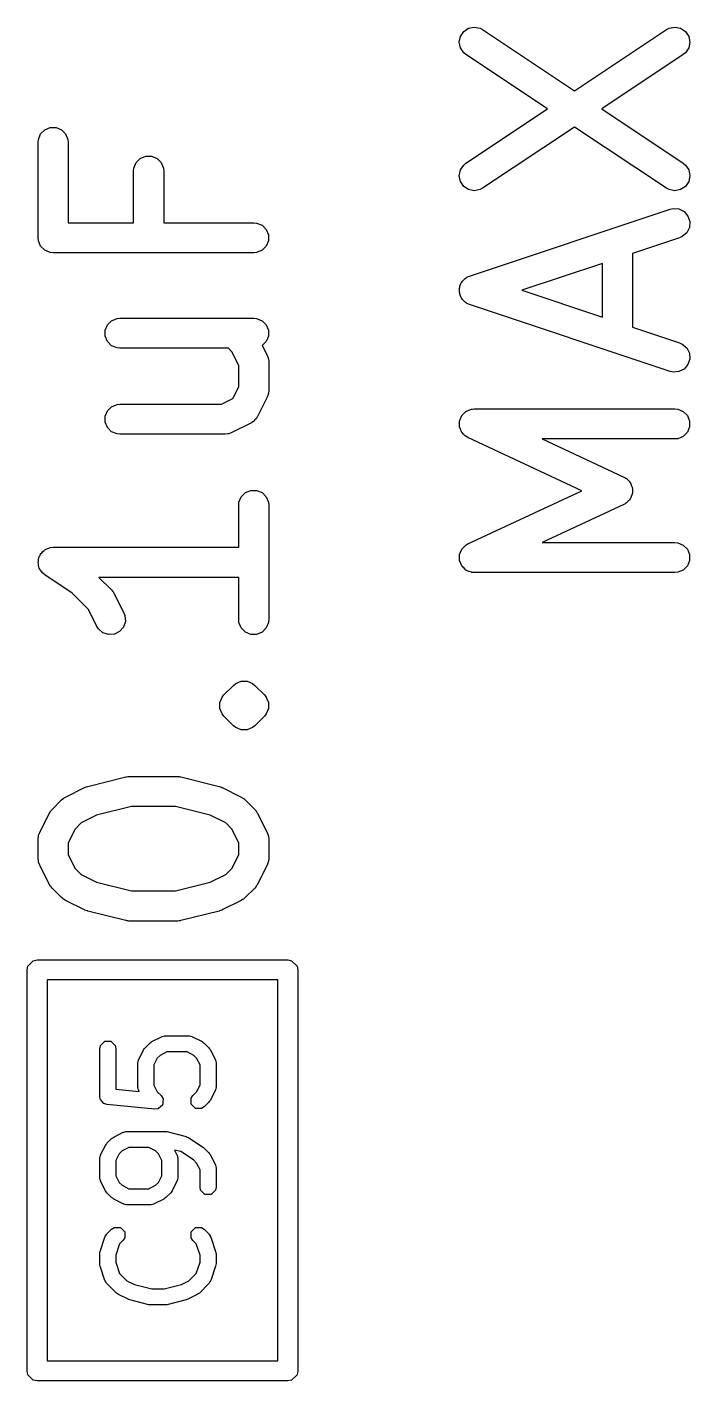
# Model space of a CAD drawing. Extents: x 1.56 to 6.49, y -4.6 to -1.37.
# Drawn here: x 5.0758 to 5.2059, y -3.2972 to -3.0314 of the extents above; entities that cross this region are included whole.
import ezdxf

# ---------------------------------------------------------------- set-up
doc = ezdxf.new("R2010")
doc.units = 0
doc.header["$MEASUREMENT"] = 0
doc.layers.add('BLACK', color=7, linetype='CONTINUOUS')

msp = doc.modelspace()

# ---------------------------------------------------------------- linework, layer by layer
at = {"layer": 'BLACK', "linetype": 'CONTINUOUS'}
for p, q in [((5.16062, -3.03431), (5.16085, -3.03318)), ((5.16085, -3.03318), (5.16149, -3.03222)), ((5.16149, -3.03222), (5.16244, -3.03158)), ((5.16244, -3.03158), (5.16357, -3.03136)), ((5.16357, -3.03136), (5.1647, -3.03158)), ((5.1647, -3.03158), (5.16521, -3.03185)), ((5.16521, -3.03185), (5.18326, -3.04388)), ((5.18326, -3.04388), (5.20131, -3.03185)), ((5.20131, -3.03185), (5.20182, -3.03158)), ((5.20182, -3.03158), (5.20295, -3.03136)), ((5.20295, -3.03136), (5.20408, -3.03158)), ((5.20408, -3.03158), (5.20504, -3.03222)), ((5.20504, -3.03222), (5.20567, -3.03318)), ((5.20567, -3.03318), (5.2059, -3.03431)), ((5.16085, -3.03544), (5.16062, -3.03431)), ((5.16149, -3.0364), (5.16085, -3.03544)), ((5.16194, -3.03677), (5.16149, -3.0364)), ((5.20503, -3.0364), (5.20458, -3.03677)), ((5.20567, -3.03544), (5.20503, -3.0364)), ((5.2059, -3.03431), (5.20567, -3.03544)), ((5.17794, -3.04743), (5.16194, -3.03677)), ((5.20458, -3.03677), (5.18858, -3.04743)), ((5.16194, -3.0581), (5.17794, -3.04743)), ((5.18858, -3.04743), (5.20458, -3.0581)), ((5.078, -3.05342), (5.07844, -3.05235)), ((5.07844, -3.05235), (5.07926, -3.05154)), ((5.07926, -3.05154), (5.08032, -3.0511)), ((5.08032, -3.0511), (5.08147, -3.0511)), ((5.08147, -3.0511), (5.08254, -3.05154)), ((5.08254, -3.05154), (5.08335, -3.05235)), ((5.08335, -3.05235), (5.08379, -3.05342)), ((5.18326, -3.05098), (5.16521, -3.06301)), ((5.20131, -3.06301), (5.18326, -3.05098)), ((5.07795, -3.05399), (5.078, -3.05342)), ((5.07795, -3.07274), (5.07795, -3.05399)), ((5.08379, -3.05342), (5.08385, -3.05399)), ((5.08385, -3.05399), (5.08385, -3.06979)), ((5.09719, -3.05798), (5.09801, -3.05716)), ((5.09801, -3.05716), (5.09907, -3.05672)), ((5.09907, -3.05672), (5.10022, -3.05672)), ((5.10022, -3.05672), (5.10129, -3.05716)), ((5.10129, -3.05716), (5.1021, -3.05798)), ((5.09669, -3.05962), (5.09675, -3.05904)), ((5.09669, -3.06979), (5.09669, -3.05962)), ((5.09675, -3.05904), (5.09719, -3.05798)), ((5.1021, -3.05798), (5.10254, -3.05904)), ((5.10254, -3.05904), (5.1026, -3.05962)), ((5.1026, -3.05962), (5.1026, -3.06979)), ((5.16062, -3.06055), (5.16085, -3.05942)), ((5.16085, -3.05942), (5.16149, -3.05846)), ((5.16149, -3.05846), (5.16194, -3.0581)), ((5.20458, -3.0581), (5.20503, -3.05846)), ((5.20503, -3.05846), (5.20567, -3.05942)), ((5.20567, -3.05942), (5.2059, -3.06055)), ((5.16085, -3.06168), (5.16062, -3.06055)), ((5.16149, -3.06264), (5.16085, -3.06168)), ((5.16244, -3.06328), (5.16149, -3.06264)), ((5.16521, -3.06301), (5.1647, -3.06328)), ((5.20182, -3.06328), (5.20131, -3.06301)), ((5.20504, -3.06264), (5.20408, -3.06328)), ((5.20567, -3.06168), (5.20504, -3.06264)), ((5.2059, -3.06055), (5.20567, -3.06168)), ((5.16357, -3.06351), (5.16244, -3.06328)), ((5.1647, -3.06328), (5.16357, -3.06351)), ((5.20295, -3.06351), (5.20182, -3.06328)), ((5.20408, -3.06328), (5.20295, -3.06351)), ((5.16264, -3.08025), (5.20201, -3.06713)), ((5.20201, -3.06713), (5.20258, -3.067)), ((5.20258, -3.067), (5.20373, -3.06708)), ((5.20373, -3.06708), (5.20476, -3.0676)), ((5.20476, -3.0676), (5.20551, -3.06847)), ((5.08385, -3.06979), (5.09669, -3.06979)), ((5.1026, -3.06979), (5.12027, -3.06979)), ((5.12027, -3.06979), (5.12084, -3.06984)), ((5.12084, -3.06984), (5.12191, -3.07029)), ((5.12191, -3.07029), (5.12272, -3.0711)), ((5.20579, -3.07071), (5.20528, -3.07174)), ((5.20551, -3.06847), (5.20588, -3.06956)), ((5.20588, -3.06956), (5.20579, -3.07071)), ((5.078, -3.07332), (5.07795, -3.07274)), ((5.07844, -3.07438), (5.078, -3.07332)), ((5.12272, -3.0711), (5.12316, -3.07216)), ((5.12316, -3.07332), (5.12272, -3.07438)), ((5.12316, -3.07216), (5.12316, -3.07332)), ((5.20388, -3.07273), (5.19465, -3.07581)), ((5.20441, -3.07249), (5.20388, -3.07273)), ((5.20528, -3.07174), (5.20441, -3.07249)), ((5.07926, -3.0752), (5.07844, -3.07438)), ((5.08032, -3.07564), (5.07926, -3.0752)), ((5.0809, -3.07569), (5.08032, -3.07564)), ((5.12027, -3.07569), (5.0809, -3.07569)), ((5.12084, -3.07564), (5.12027, -3.07569)), ((5.12191, -3.0752), (5.12084, -3.07564)), ((5.12272, -3.07438), (5.12191, -3.0752)), ((5.19465, -3.07581), (5.19465, -3.0903)), ((5.18874, -3.07777), (5.17291, -3.08305)), ((5.18874, -3.08833), (5.18874, -3.07777)), ((5.16089, -3.08194), (5.16101, -3.08159)), ((5.16101, -3.08159), (5.16115, -3.08143)), ((5.16115, -3.08143), (5.16124, -3.08124)), ((5.16124, -3.08124), (5.16152, -3.081)), ((5.16152, -3.081), (5.16177, -3.08072)), ((5.16177, -3.08072), (5.16195, -3.08063)), ((5.16195, -3.08063), (5.16211, -3.08049)), ((5.16211, -3.08049), (5.16264, -3.08025)), ((5.16065, -3.08268), (5.16071, -3.08248)), ((5.16067, -3.08305), (5.16065, -3.08268)), ((5.16065, -3.08342), (5.16067, -3.08305)), ((5.16071, -3.08362), (5.16065, -3.08342)), ((5.16071, -3.08248), (5.16073, -3.08227)), ((5.16073, -3.08383), (5.16071, -3.08362)), ((5.16073, -3.08227), (5.16089, -3.08194)), ((5.16089, -3.08416), (5.16073, -3.08383)), ((5.16101, -3.08451), (5.16089, -3.08416)), ((5.17291, -3.08305), (5.18874, -3.08833)), ((5.16115, -3.08467), (5.16101, -3.08451)), ((5.16124, -3.08486), (5.16115, -3.08467)), ((5.16152, -3.08511), (5.16124, -3.08486)), ((5.16177, -3.08538), (5.16152, -3.08511)), ((5.16195, -3.08548), (5.16177, -3.08538)), ((5.16211, -3.08562), (5.16195, -3.08548)), ((5.16264, -3.08585), (5.16211, -3.08562)), ((5.20201, -3.09898), (5.16264, -3.08585)), ((5.09157, -3.08985), (5.09238, -3.08903)), ((5.09238, -3.08903), (5.09345, -3.08859)), ((5.09345, -3.08859), (5.09402, -3.08854)), ((5.09402, -3.08854), (5.12027, -3.08854)), ((5.12027, -3.08854), (5.12084, -3.08859)), ((5.12084, -3.08859), (5.12191, -3.08903)), ((5.12191, -3.08903), (5.12272, -3.08985)), ((5.09113, -3.09091), (5.09157, -3.08985)), ((5.09113, -3.09206), (5.09113, -3.09091)), ((5.09157, -3.09313), (5.09113, -3.09206)), ((5.12272, -3.08985), (5.12316, -3.09091)), ((5.12316, -3.09206), (5.12272, -3.09313)), ((5.12316, -3.09091), (5.12316, -3.09206)), ((5.19465, -3.0903), (5.20388, -3.09337)), ((5.09238, -3.09394), (5.09157, -3.09313)), ((5.09345, -3.09438), (5.09238, -3.09394)), ((5.09402, -3.09444), (5.09345, -3.09438)), ((5.1153, -3.09444), (5.09402, -3.09444)), ((5.11597, -3.09511), (5.1153, -3.09444)), ((5.12272, -3.09313), (5.12196, -3.09389)), ((5.12196, -3.09389), (5.12291, -3.09579)), ((5.20388, -3.09337), (5.20441, -3.09361)), ((5.20441, -3.09361), (5.20528, -3.09437)), ((5.20528, -3.09437), (5.20579, -3.0954)), ((5.11732, -3.09781), (5.11597, -3.09511)), ((5.12291, -3.09579), (5.12312, -3.09633)), ((5.12312, -3.09633), (5.12312, -3.09644)), ((5.12312, -3.09644), (5.12316, -3.09654)), ((5.12316, -3.09654), (5.12322, -3.09711)), ((5.12322, -3.09711), (5.12322, -3.10274)), ((5.20588, -3.09654), (5.20551, -3.09764)), ((5.20579, -3.0954), (5.20588, -3.09654)), ((5.11732, -3.10204), (5.11732, -3.09781)), ((5.20258, -3.0991), (5.20201, -3.09898)), ((5.20373, -3.09902), (5.20258, -3.0991)), ((5.20476, -3.09851), (5.20373, -3.09902)), ((5.20551, -3.09764), (5.20476, -3.09851)), ((5.11619, -3.10429), (5.11732, -3.10204)), ((5.12322, -3.10274), (5.12316, -3.10331)), ((5.09238, -3.10591), (5.09345, -3.10547)), ((5.09345, -3.10547), (5.09402, -3.10541)), ((5.09402, -3.10541), (5.11395, -3.10541)), ((5.11395, -3.10541), (5.11619, -3.10429)), ((5.12291, -3.10406), (5.12103, -3.10781)), ((5.12312, -3.10352), (5.12291, -3.10406)), ((5.12316, -3.10331), (5.12312, -3.10341)), ((5.12312, -3.10341), (5.12312, -3.10352)), ((5.09113, -3.10779), (5.09157, -3.10672)), ((5.09113, -3.10894), (5.09113, -3.10779)), ((5.09157, -3.10672), (5.09238, -3.10591)), ((5.12091, -3.10801), (5.12073, -3.1083)), ((5.12096, -3.10795), (5.12091, -3.10801)), ((5.12097, -3.1079), (5.12096, -3.10795)), ((5.12103, -3.10781), (5.12097, -3.1079)), ((5.16071, -3.1086), (5.16092, -3.10813)), ((5.16092, -3.10813), (5.16112, -3.10766)), ((5.16112, -3.10766), (5.16117, -3.10761)), ((5.16117, -3.10761), (5.16119, -3.10755)), ((5.16119, -3.10755), (5.16157, -3.10721)), ((5.16157, -3.10721), (5.16194, -3.10684)), ((5.16194, -3.10684), (5.162, -3.10682)), ((5.162, -3.10682), (5.16204, -3.10677)), ((5.16204, -3.10677), (5.16253, -3.1066)), ((5.16253, -3.1066), (5.163, -3.1064)), ((5.163, -3.1064), (5.16309, -3.10639)), ((5.16309, -3.10639), (5.16313, -3.10638)), ((5.16313, -3.10638), (5.1632, -3.10638)), ((5.1632, -3.10638), (5.16358, -3.10635)), ((5.16358, -3.10635), (5.20295, -3.10635)), ((5.20295, -3.10635), (5.20352, -3.1064)), ((5.20352, -3.1064), (5.20459, -3.10684)), ((5.20459, -3.10684), (5.2054, -3.10766)), ((5.2054, -3.10766), (5.20584, -3.10872)), ((5.09157, -3.11), (5.09113, -3.10894)), ((5.09238, -3.11082), (5.09157, -3.11)), ((5.09345, -3.11126), (5.09238, -3.11082)), ((5.11971, -3.10913), (5.11596, -3.111)), ((5.11981, -3.10907), (5.11971, -3.10913)), ((5.11986, -3.10905), (5.11981, -3.10907)), ((5.11991, -3.109), (5.11986, -3.10905)), ((5.1202, -3.10882), (5.11991, -3.109)), ((5.12045, -3.10854), (5.1202, -3.10882)), ((5.12073, -3.1083), (5.12045, -3.10854)), ((5.16066, -3.10975), (5.16068, -3.10924)), ((5.16068, -3.10981), (5.16066, -3.10975)), ((5.16068, -3.10872), (5.1607, -3.10866)), ((5.16068, -3.10924), (5.16068, -3.10872)), ((5.16068, -3.10987), (5.16068, -3.10981)), ((5.16088, -3.11035), (5.16068, -3.10987)), ((5.1607, -3.10866), (5.16071, -3.1086)), ((5.16105, -3.11083), (5.16088, -3.11035)), ((5.1611, -3.11088), (5.16105, -3.11083)), ((5.16112, -3.11094), (5.1611, -3.11088)), ((5.20584, -3.10987), (5.2054, -3.11094)), ((5.20584, -3.10872), (5.20584, -3.10987)), ((5.09402, -3.11131), (5.09345, -3.11126)), ((5.11464, -3.11131), (5.09402, -3.11131)), ((5.11522, -3.11126), (5.11464, -3.11131)), ((5.11532, -3.11122), (5.11522, -3.11126)), ((5.11542, -3.11121), (5.11532, -3.11122)), ((5.11596, -3.111), (5.11542, -3.11121)), ((5.16148, -3.1113), (5.16112, -3.11094)), ((5.16183, -3.11168), (5.16148, -3.1113)), ((5.16191, -3.11173), (5.16183, -3.11168)), ((5.16194, -3.11175), (5.16191, -3.11173)), ((5.162, -3.11178), (5.16194, -3.11175)), ((5.16233, -3.11197), (5.162, -3.11178)), ((5.18471, -3.12242), (5.16233, -3.11197)), ((5.20295, -3.11225), (5.17689, -3.11225)), ((5.17689, -3.11225), (5.19295, -3.11975)), ((5.20352, -3.11219), (5.20295, -3.11225)), ((5.20459, -3.11175), (5.20352, -3.11219)), ((5.2054, -3.11094), (5.20459, -3.11175)), ((5.19295, -3.11975), (5.19316, -3.11987)), ((5.19316, -3.11987), (5.19323, -3.1199)), ((5.19323, -3.1199), (5.19328, -3.11994)), ((5.19328, -3.11994), (5.19344, -3.12004)), ((5.19344, -3.12004), (5.19375, -3.12037)), ((5.19375, -3.12037), (5.19408, -3.12068)), ((5.19408, -3.12068), (5.19413, -3.12079)), ((5.19413, -3.12079), (5.19422, -3.12089)), ((5.19422, -3.12089), (5.19438, -3.12131)), ((5.19438, -3.12131), (5.19456, -3.12172)), ((5.11737, -3.12466), (5.11781, -3.12359)), ((5.11781, -3.12359), (5.11863, -3.12278)), ((5.11863, -3.12278), (5.11969, -3.12234)), ((5.11969, -3.12234), (5.12084, -3.12234)), ((5.12084, -3.12234), (5.12191, -3.12278)), ((5.12191, -3.12278), (5.12272, -3.12359)), ((5.12272, -3.12359), (5.12316, -3.12466)), ((5.16233, -3.13287), (5.18471, -3.12242)), ((5.19408, -3.12417), (5.19375, -3.12447)), ((5.19413, -3.12405), (5.19408, -3.12417)), ((5.19422, -3.12395), (5.19413, -3.12405)), ((5.19438, -3.12353), (5.19422, -3.12395)), ((5.19456, -3.12312), (5.19438, -3.12353)), ((5.19456, -3.12172), (5.19457, -3.12185)), ((5.19457, -3.12299), (5.19456, -3.12312)), ((5.19457, -3.12185), (5.19462, -3.12197)), ((5.19462, -3.12287), (5.19457, -3.12299)), ((5.19462, -3.12197), (5.1946, -3.12242)), ((5.1946, -3.12242), (5.19462, -3.12287)), ((5.11732, -3.12523), (5.11737, -3.12466)), ((5.11732, -3.13353), (5.11732, -3.12523)), ((5.12316, -3.12466), (5.12322, -3.12523)), ((5.12322, -3.12523), (5.12322, -3.14773)), ((5.19295, -3.1251), (5.17689, -3.13259)), ((5.19316, -3.12497), (5.19295, -3.1251)), ((5.19323, -3.12495), (5.19316, -3.12497)), ((5.19328, -3.1249), (5.19323, -3.12495)), ((5.19344, -3.1248), (5.19328, -3.1249)), ((5.19375, -3.12447), (5.19344, -3.1248)), ((5.07844, -3.13484), (5.07865, -3.13464)), ((5.07865, -3.13464), (5.07881, -3.1344)), ((5.07881, -3.1344), (5.07905, -3.13423)), ((5.07905, -3.13423), (5.07926, -3.13403)), ((5.07926, -3.13403), (5.07953, -3.13392)), ((5.07953, -3.13392), (5.07977, -3.13376)), ((5.07977, -3.13376), (5.08005, -3.1337)), ((5.08005, -3.1337), (5.08032, -3.13359)), ((5.08032, -3.13359), (5.08089, -3.13353)), ((5.08089, -3.13353), (5.0809, -3.13353)), ((5.0809, -3.13353), (5.0809, -3.13353)), ((5.0809, -3.13353), (5.0809, -3.13353)), ((5.0809, -3.13353), (5.11732, -3.13353)), ((5.16068, -3.13497), (5.16088, -3.1345)), ((5.16088, -3.1345), (5.16105, -3.13401)), ((5.16105, -3.13401), (5.1611, -3.13397)), ((5.1611, -3.13397), (5.16112, -3.13391)), ((5.16112, -3.13391), (5.16148, -3.13354)), ((5.16148, -3.13354), (5.16183, -3.13316)), ((5.16183, -3.13316), (5.16191, -3.13312)), ((5.16191, -3.13312), (5.16194, -3.13309)), ((5.16194, -3.13309), (5.162, -3.13306)), ((5.162, -3.13306), (5.16233, -3.13287)), ((5.17689, -3.13259), (5.20295, -3.13259)), ((5.20295, -3.13259), (5.20352, -3.13265)), ((5.20352, -3.13265), (5.20459, -3.13309)), ((5.20459, -3.13309), (5.2054, -3.13391)), ((5.2054, -3.13391), (5.20584, -3.13497)), ((5.07795, -3.13649), (5.078, -3.1362)), ((5.078, -3.13677), (5.07795, -3.13649)), ((5.078, -3.13591), (5.07811, -3.13564)), ((5.078, -3.1362), (5.078, -3.13591)), ((5.078, -3.13706), (5.078, -3.13677)), ((5.07811, -3.13733), (5.078, -3.13706)), ((5.07811, -3.13564), (5.07817, -3.13536)), ((5.07817, -3.13762), (5.07811, -3.13733)), ((5.07817, -3.13536), (5.07833, -3.13511)), ((5.07833, -3.13511), (5.07844, -3.13484)), ((5.16066, -3.1351), (5.16068, -3.13504)), ((5.16068, -3.13561), (5.16066, -3.1351)), ((5.16068, -3.13504), (5.16068, -3.13497)), ((5.16068, -3.13612), (5.16068, -3.13561)), ((5.1607, -3.13618), (5.16068, -3.13612)), ((5.16071, -3.13625), (5.1607, -3.13618)), ((5.16092, -3.13671), (5.16071, -3.13625)), ((5.16112, -3.13719), (5.16092, -3.13671)), ((5.16117, -3.13723), (5.16112, -3.13719)), ((5.16119, -3.13729), (5.16117, -3.13723)), ((5.16157, -3.13764), (5.16119, -3.13729)), ((5.2054, -3.13719), (5.20459, -3.138)), ((5.20584, -3.13612), (5.2054, -3.13719)), ((5.20584, -3.13497), (5.20584, -3.13612)), ((5.07833, -3.13786), (5.07817, -3.13762)), ((5.07844, -3.13812), (5.07833, -3.13786)), ((5.07865, -3.13833), (5.07844, -3.13812)), ((5.07881, -3.13857), (5.07865, -3.13833)), ((5.07926, -3.13894), (5.07881, -3.13857)), ((5.08464, -3.14253), (5.07926, -3.13894)), ((5.07926, -3.13894), (5.07926, -3.13894)), ((5.07926, -3.13894), (5.07926, -3.13894)), ((5.07926, -3.13894), (5.07926, -3.13894)), ((5.11732, -3.13944), (5.0899, -3.13944)), ((5.0899, -3.13944), (5.09236, -3.14189)), ((5.11732, -3.14773), (5.11732, -3.13944)), ((5.16194, -3.138), (5.16157, -3.13764)), ((5.162, -3.13803), (5.16194, -3.138)), ((5.16204, -3.13807), (5.162, -3.13803)), ((5.16253, -3.13825), (5.16204, -3.13807)), ((5.163, -3.13844), (5.16253, -3.13825)), ((5.16309, -3.13845), (5.163, -3.13844)), ((5.16313, -3.13846), (5.16309, -3.13845)), ((5.1632, -3.13846), (5.16313, -3.13846)), ((5.16358, -3.1385), (5.1632, -3.13846)), ((5.20295, -3.1385), (5.16358, -3.1385)), ((5.20352, -3.13844), (5.20295, -3.1385)), ((5.20459, -3.138), (5.20352, -3.13844)), ((5.08785, -3.14573), (5.08464, -3.14253)), ((5.09236, -3.14189), (5.09255, -3.14212)), ((5.09255, -3.14212), (5.0926, -3.14217)), ((5.0926, -3.14217), (5.09266, -3.14226)), ((5.09266, -3.14226), (5.09273, -3.14234)), ((5.09273, -3.14234), (5.09276, -3.14241)), ((5.09276, -3.14241), (5.09291, -3.14266)), ((5.09291, -3.14266), (5.09479, -3.14641)), ((5.08951, -3.14905), (5.08785, -3.14573)), ((5.09508, -3.1481), (5.09471, -3.14919)), ((5.09479, -3.14641), (5.09499, -3.14695)), ((5.09499, -3.14695), (5.09508, -3.1481)), ((5.11737, -3.14831), (5.11732, -3.14773)), ((5.12322, -3.14773), (5.12316, -3.14831)), ((5.08981, -3.14954), (5.08951, -3.14905)), ((5.09068, -3.1503), (5.08981, -3.14954)), ((5.09178, -3.15066), (5.09068, -3.1503)), ((5.09293, -3.15058), (5.09178, -3.15066)), ((5.09396, -3.15006), (5.09293, -3.15058)), ((5.09471, -3.14919), (5.09396, -3.15006)), ((5.11781, -3.14937), (5.11737, -3.14831)), ((5.11863, -3.15019), (5.11781, -3.14937)), ((5.11969, -3.15063), (5.11863, -3.15019)), ((5.12084, -3.15063), (5.11969, -3.15063)), ((5.12191, -3.15019), (5.12084, -3.15063)), ((5.12272, -3.14937), (5.12191, -3.15019)), ((5.12316, -3.14831), (5.12272, -3.14937)), ((5.11443, -3.16252), (5.11631, -3.16064)), ((5.11631, -3.16064), (5.11675, -3.16027)), ((5.11675, -3.16027), (5.11782, -3.15983)), ((5.11782, -3.15983), (5.11897, -3.15983)), ((5.11897, -3.15983), (5.12003, -3.16027)), ((5.12003, -3.16027), (5.12003, -3.16027)), ((5.12003, -3.16027), (5.12048, -3.16064)), ((5.12048, -3.16064), (5.12236, -3.16252)), ((5.11362, -3.16403), (5.11392, -3.16331)), ((5.11362, -3.16518), (5.11362, -3.16403)), ((5.11392, -3.16331), (5.11406, -3.16296)), ((5.11406, -3.16296), (5.11443, -3.16252)), ((5.11406, -3.16296), (5.11406, -3.16296)), ((5.12236, -3.16252), (5.12272, -3.16296)), ((5.12272, -3.16296), (5.12287, -3.16331)), ((5.12287, -3.16331), (5.12316, -3.16403)), ((5.12316, -3.16403), (5.12316, -3.16518)), ((5.11406, -3.16624), (5.11362, -3.16518)), ((5.11443, -3.16669), (5.11406, -3.16624)), ((5.11406, -3.16624), (5.11406, -3.16624)), ((5.11631, -3.16857), (5.11443, -3.16669)), ((5.12236, -3.16669), (5.12048, -3.16857)), ((5.12272, -3.16624), (5.12236, -3.16669)), ((5.12316, -3.16518), (5.12272, -3.16624)), ((5.11675, -3.16893), (5.11631, -3.16857)), ((5.11782, -3.16938), (5.11675, -3.16893)), ((5.11897, -3.16938), (5.11782, -3.16938)), ((5.12003, -3.16893), (5.11897, -3.16938)), ((5.12048, -3.16857), (5.12003, -3.16893)), ((5.08768, -3.18049), (5.09518, -3.17861)), ((5.09518, -3.17861), (5.09528, -3.1786)), ((5.09528, -3.1786), (5.09532, -3.17858)), ((5.09532, -3.17858), (5.09554, -3.17856)), ((5.09554, -3.17856), (5.09575, -3.17853)), ((5.09575, -3.17853), (5.0958, -3.17853)), ((5.0958, -3.17853), (5.0959, -3.17852)), ((5.0959, -3.17852), (5.10527, -3.17852)), ((5.10527, -3.17852), (5.10537, -3.17853)), ((5.10537, -3.17853), (5.10541, -3.17853)), ((5.10541, -3.17853), (5.10563, -3.17856)), ((5.10563, -3.17856), (5.10585, -3.17858)), ((5.10585, -3.17858), (5.10589, -3.1786)), ((5.10589, -3.1786), (5.10599, -3.17861)), ((5.10599, -3.17861), (5.11349, -3.18049)), ((5.08308, -3.18274), (5.08333, -3.18259)), ((5.08333, -3.18259), (5.08708, -3.18071)), ((5.08708, -3.18071), (5.08712, -3.18069)), ((5.08712, -3.18069), (5.08714, -3.18068)), ((5.08714, -3.18068), (5.08738, -3.1806)), ((5.08738, -3.1806), (5.08762, -3.1805)), ((5.08762, -3.1805), (5.08764, -3.1805)), ((5.08764, -3.1805), (5.08768, -3.18049)), ((5.11349, -3.18049), (5.11353, -3.1805)), ((5.11353, -3.1805), (5.11355, -3.1805)), ((5.11355, -3.1805), (5.11379, -3.1806)), ((5.11379, -3.1806), (5.11403, -3.18068)), ((5.11403, -3.18068), (5.11405, -3.18069)), ((5.11405, -3.18069), (5.11409, -3.18071)), ((5.11409, -3.18071), (5.11784, -3.18259)), ((5.11784, -3.18259), (5.11809, -3.18274)), ((5.08038, -3.18538), (5.08044, -3.18529)), ((5.08044, -3.18529), (5.0805, -3.18524)), ((5.0805, -3.18524), (5.08069, -3.18501)), ((5.08069, -3.18501), (5.08256, -3.18314)), ((5.08256, -3.18314), (5.08279, -3.18295)), ((5.08279, -3.18295), (5.08284, -3.18289)), ((5.08284, -3.18289), (5.08293, -3.18284)), ((5.08293, -3.18284), (5.08301, -3.18277)), ((5.08301, -3.18277), (5.08308, -3.18274)), ((5.09626, -3.18443), (5.08943, -3.18614)), ((5.10491, -3.18443), (5.09626, -3.18443)), ((5.11174, -3.18614), (5.10491, -3.18443)), ((5.11809, -3.18274), (5.11816, -3.18277)), ((5.11816, -3.18277), (5.11824, -3.18284)), ((5.11824, -3.18284), (5.11833, -3.18289)), ((5.11833, -3.18289), (5.11838, -3.18295)), ((5.11838, -3.18295), (5.11861, -3.18314)), ((5.11861, -3.18314), (5.12048, -3.18501)), ((5.12048, -3.18501), (5.12067, -3.18524)), ((5.12067, -3.18524), (5.12073, -3.18529)), ((5.12073, -3.18529), (5.12078, -3.18538)), ((5.07826, -3.18953), (5.08013, -3.18578)), ((5.08013, -3.18578), (5.08029, -3.18553)), ((5.08029, -3.18553), (5.08032, -3.18546)), ((5.08032, -3.18546), (5.08038, -3.18538)), ((5.0864, -3.18765), (5.0852, -3.18885)), ((5.08943, -3.18614), (5.0864, -3.18765)), ((5.11477, -3.18765), (5.11174, -3.18614)), ((5.11597, -3.18885), (5.11477, -3.18765)), ((5.12078, -3.18538), (5.12085, -3.18546)), ((5.12085, -3.18546), (5.12088, -3.18553)), ((5.12088, -3.18553), (5.12103, -3.18578)), ((5.12103, -3.18578), (5.12291, -3.18953)), ((5.07795, -3.19085), (5.078, -3.19028)), ((5.078, -3.19028), (5.07804, -3.19018)), ((5.07804, -3.19018), (5.07805, -3.19007)), ((5.07805, -3.19007), (5.07826, -3.18953)), ((5.0852, -3.18885), (5.08385, -3.19155)), ((5.11732, -3.19155), (5.11597, -3.18885)), ((5.12291, -3.18953), (5.12312, -3.19007)), ((5.12312, -3.19007), (5.12312, -3.19018)), ((5.12312, -3.19018), (5.12316, -3.19028)), ((5.12316, -3.19028), (5.12322, -3.19085)), ((5.07795, -3.1946), (5.07795, -3.19085)), ((5.08385, -3.19155), (5.08385, -3.1939)), ((5.11732, -3.1939), (5.11732, -3.19155)), ((5.12322, -3.19085), (5.12322, -3.1946)), ((5.078, -3.19518), (5.07795, -3.1946)), ((5.07804, -3.19527), (5.078, -3.19518)), ((5.07805, -3.19538), (5.07804, -3.19527)), ((5.07826, -3.19592), (5.07805, -3.19538)), ((5.08013, -3.19967), (5.07826, -3.19592)), ((5.08385, -3.1939), (5.0852, -3.1966)), ((5.11597, -3.1966), (5.11732, -3.1939)), ((5.12291, -3.19592), (5.12103, -3.19967)), ((5.12312, -3.19538), (5.12291, -3.19592)), ((5.12316, -3.19518), (5.12312, -3.19527)), ((5.12312, -3.19527), (5.12312, -3.19538)), ((5.12322, -3.1946), (5.12316, -3.19518)), ((5.0852, -3.1966), (5.0864, -3.1978)), ((5.0864, -3.1978), (5.08943, -3.19931)), ((5.11174, -3.19931), (5.11477, -3.1978)), ((5.11477, -3.1978), (5.11597, -3.1966)), ((5.08029, -3.19992), (5.08013, -3.19967)), ((5.08032, -3.19999), (5.08029, -3.19992)), ((5.08038, -3.20007), (5.08032, -3.19999)), ((5.08044, -3.20016), (5.08038, -3.20007)), ((5.0805, -3.20021), (5.08044, -3.20016)), ((5.08069, -3.20044), (5.0805, -3.20021)), ((5.08256, -3.20231), (5.08069, -3.20044)), ((5.08943, -3.19931), (5.09626, -3.20102)), ((5.09626, -3.20102), (5.10491, -3.20102)), ((5.10491, -3.20102), (5.11174, -3.19931)), ((5.12048, -3.20044), (5.11861, -3.20231)), ((5.12067, -3.20021), (5.12048, -3.20044)), ((5.12073, -3.20016), (5.12067, -3.20021)), ((5.12078, -3.20007), (5.12073, -3.20016)), ((5.12085, -3.19999), (5.12078, -3.20007)), ((5.12088, -3.19992), (5.12085, -3.19999)), ((5.12103, -3.19967), (5.12088, -3.19992)), ((5.08279, -3.2025), (5.08256, -3.20231)), ((5.08284, -3.20256), (5.08279, -3.2025)), ((5.08293, -3.20261), (5.08284, -3.20256)), ((5.08301, -3.20268), (5.08293, -3.20261)), ((5.08308, -3.20271), (5.08301, -3.20268)), ((5.08333, -3.20287), (5.08308, -3.20271)), ((5.08708, -3.20474), (5.08333, -3.20287)), ((5.11784, -3.20287), (5.11409, -3.20474)), ((5.11809, -3.20271), (5.11784, -3.20287)), ((5.11816, -3.20268), (5.11809, -3.20271)), ((5.11824, -3.20261), (5.11816, -3.20268)), ((5.11833, -3.20256), (5.11824, -3.20261)), ((5.11838, -3.2025), (5.11833, -3.20256)), ((5.11861, -3.20231), (5.11838, -3.2025)), ((5.08712, -3.20476), (5.08708, -3.20474)), ((5.08714, -3.20477), (5.08712, -3.20476)), ((5.08738, -3.20486), (5.08714, -3.20477)), ((5.08762, -3.20495), (5.08738, -3.20486)), ((5.08764, -3.20495), (5.08762, -3.20495)), ((5.08768, -3.20496), (5.08764, -3.20495)), ((5.09518, -3.20684), (5.08768, -3.20496)), ((5.11349, -3.20496), (5.10599, -3.20684)), ((5.11353, -3.20495), (5.11349, -3.20496)), ((5.11355, -3.20495), (5.11353, -3.20495)), ((5.11379, -3.20486), (5.11355, -3.20495)), ((5.11403, -3.20477), (5.11379, -3.20486)), ((5.11405, -3.20476), (5.11403, -3.20477)), ((5.11409, -3.20474), (5.11405, -3.20476)), ((5.09528, -3.20685), (5.09518, -3.20684)), ((5.09532, -3.20687), (5.09528, -3.20685)), ((5.09554, -3.20689), (5.09532, -3.20687)), ((5.09575, -3.20692), (5.09554, -3.20689)), ((5.0958, -3.20692), (5.09575, -3.20692)), ((5.0959, -3.20693), (5.0958, -3.20692)), ((5.10527, -3.20693), (5.0959, -3.20693)), ((5.10537, -3.20692), (5.10527, -3.20693)), ((5.10541, -3.20692), (5.10537, -3.20692)), ((5.10563, -3.20689), (5.10541, -3.20692)), ((5.10585, -3.20687), (5.10563, -3.20689)), ((5.10589, -3.20685), (5.10585, -3.20687)), ((5.10599, -3.20684), (5.10589, -3.20685)), ((5.077, -3.21472), (5.07776, -3.21457)), ((5.07776, -3.21457), (5.12697, -3.21457)), ((5.12697, -3.21457), (5.12772, -3.21472)), ((5.07579, -3.21654), (5.07594, -3.21578)), ((5.07579, -3.29528), (5.07579, -3.21654)), ((5.07594, -3.21578), (5.077, -3.21472)), ((5.12772, -3.21472), (5.12879, -3.21578)), ((5.12879, -3.21578), (5.12894, -3.21654)), ((5.12894, -3.21654), (5.12894, -3.29528)), ((5.07972, -3.2185), (5.07972, -3.29331)), ((5.125, -3.2185), (5.07972, -3.2185)), ((5.125, -3.29331), (5.125, -3.2185)), ((5.10029, -3.23059), (5.10216, -3.22966)), ((5.10216, -3.22966), (5.10224, -3.22964)), ((5.10224, -3.22964), (5.10227, -3.22961)), ((5.10227, -3.22961), (5.10251, -3.22956)), ((5.10251, -3.22956), (5.10276, -3.22949)), ((5.10276, -3.22949), (5.10279, -3.22951)), ((5.10279, -3.22951), (5.10287, -3.22949)), ((5.10287, -3.22949), (5.10756, -3.22949)), ((5.10756, -3.22949), (5.10763, -3.22951)), ((5.10763, -3.22951), (5.10767, -3.22949)), ((5.10767, -3.22949), (5.10791, -3.22956)), ((5.10791, -3.22956), (5.10816, -3.22961)), ((5.10816, -3.22961), (5.10818, -3.22964)), ((5.10818, -3.22964), (5.10826, -3.22966)), ((5.10826, -3.22966), (5.11013, -3.23059)), ((5.09005, -3.232), (5.09017, -3.2314)), ((5.09005, -3.24138), (5.09005, -3.232)), ((5.09017, -3.2314), (5.09102, -3.23055)), ((5.09102, -3.23055), (5.09222, -3.23055)), ((5.09222, -3.23055), (5.09307, -3.2314)), ((5.09307, -3.2314), (5.09319, -3.232)), ((5.09319, -3.232), (5.09319, -3.23995)), ((5.09771, -3.23411), (5.09865, -3.23224)), ((5.09865, -3.23224), (5.0988, -3.23204)), ((5.0988, -3.23204), (5.09894, -3.23183)), ((5.09894, -3.23183), (5.09988, -3.23089)), ((5.09988, -3.23089), (5.10009, -3.23075)), ((5.10009, -3.23075), (5.10029, -3.23059)), ((5.10324, -3.23264), (5.10193, -3.2333)), ((5.10718, -3.23264), (5.10324, -3.23264)), ((5.1085, -3.2333), (5.10718, -3.23264)), ((5.11013, -3.23059), (5.11033, -3.23075)), ((5.11033, -3.23075), (5.11054, -3.23089)), ((5.11054, -3.23089), (5.11148, -3.23183)), ((5.11148, -3.23183), (5.11162, -3.23204)), ((5.11162, -3.23204), (5.11178, -3.23224)), ((5.11178, -3.23224), (5.11271, -3.23411)), ((5.09754, -3.23481), (5.09756, -3.23474)), ((5.09754, -3.2395), (5.09754, -3.23481)), ((5.09755, -3.2347), (5.09761, -3.23446)), ((5.09756, -3.23474), (5.09755, -3.2347)), ((5.09761, -3.23446), (5.09766, -3.23421)), ((5.09766, -3.23421), (5.09769, -3.23419)), ((5.09769, -3.23419), (5.09771, -3.23411)), ((5.10135, -3.23387), (5.10069, -3.23519)), ((5.10069, -3.23519), (5.10069, -3.23913)), ((5.10193, -3.2333), (5.10135, -3.23387)), ((5.10907, -3.23387), (5.1085, -3.2333)), ((5.10973, -3.23519), (5.10907, -3.23387)), ((5.10973, -3.23913), (5.10973, -3.23519)), ((5.11271, -3.23411), (5.11273, -3.23419)), ((5.11273, -3.23419), (5.11276, -3.23421)), ((5.11276, -3.23421), (5.11281, -3.23446)), ((5.11281, -3.23446), (5.11288, -3.2347)), ((5.11288, -3.2347), (5.11286, -3.23474)), ((5.11286, -3.23474), (5.11288, -3.23481)), ((5.11288, -3.23481), (5.11288, -3.2395)), ((5.09319, -3.23995), (5.09781, -3.24041)), ((5.09756, -3.23958), (5.09754, -3.2395)), ((5.09755, -3.23961), (5.09756, -3.23958)), ((5.09761, -3.23986), (5.09755, -3.23961)), ((5.09766, -3.2401), (5.09761, -3.23986)), ((5.09769, -3.24013), (5.09766, -3.2401)), ((5.09771, -3.24021), (5.09769, -3.24013)), ((5.09781, -3.24041), (5.09771, -3.24021)), ((5.10069, -3.23913), (5.10135, -3.24044)), ((5.10135, -3.24044), (5.10211, -3.2412)), ((5.10832, -3.2412), (5.10907, -3.24044)), ((5.10907, -3.24044), (5.10973, -3.23913)), ((5.11271, -3.24021), (5.11178, -3.24208)), ((5.11273, -3.24013), (5.11271, -3.24021)), ((5.11276, -3.2401), (5.11273, -3.24013)), ((5.11281, -3.23986), (5.11276, -3.2401)), ((5.11288, -3.23961), (5.11281, -3.23986)), ((5.11288, -3.2395), (5.11286, -3.23958)), ((5.11286, -3.23958), (5.11288, -3.23961)), ((5.09012, -3.24175), (5.09005, -3.24138)), ((5.09011, -3.24183), (5.09012, -3.24175)), ((5.09014, -3.24187), (5.09011, -3.24183)), ((5.09017, -3.24198), (5.09014, -3.24187)), ((5.09054, -3.24235), (5.09017, -3.24198)), ((5.09088, -3.24276), (5.09054, -3.24235)), ((5.09098, -3.2428), (5.09088, -3.24276)), ((5.09102, -3.24283), (5.09098, -3.2428)), ((5.0911, -3.24283), (5.09102, -3.24283)), ((5.09146, -3.24294), (5.0911, -3.24283)), ((5.10084, -3.24388), (5.09146, -3.24294)), ((5.10145, -3.24382), (5.10084, -3.24388)), ((5.10151, -3.24377), (5.10145, -3.24382)), ((5.1016, -3.24377), (5.10151, -3.24377)), ((5.10197, -3.24339), (5.1016, -3.24377)), ((5.10238, -3.24306), (5.10197, -3.24339)), ((5.10211, -3.2412), (5.10245, -3.24171)), ((5.10239, -3.24297), (5.10238, -3.24306)), ((5.10245, -3.24292), (5.10239, -3.24297)), ((5.10245, -3.24171), (5.10245, -3.24179)), ((5.10245, -3.24179), (5.1025, -3.24186)), ((5.1025, -3.24186), (5.10245, -3.24239)), ((5.10245, -3.24239), (5.10245, -3.24292)), ((5.10798, -3.24171), (5.10832, -3.2412)), ((5.10798, -3.24292), (5.10798, -3.24171)), ((5.10883, -3.24377), (5.10798, -3.24292)), ((5.11003, -3.24377), (5.10883, -3.24377)), ((5.11054, -3.24343), (5.11003, -3.24377)), ((5.11148, -3.24249), (5.11054, -3.24343)), ((5.11162, -3.24228), (5.11148, -3.24249)), ((5.11178, -3.24208), (5.11162, -3.24228)), ((5.09279, -3.24934), (5.09467, -3.2484)), ((5.09467, -3.2484), (5.09474, -3.24838)), ((5.09474, -3.24838), (5.09477, -3.24836)), ((5.09477, -3.24836), (5.09501, -3.24831)), ((5.09501, -3.24831), (5.09526, -3.24824)), ((5.09526, -3.24824), (5.09529, -3.24825)), ((5.09529, -3.24825), (5.09537, -3.24824)), ((5.09537, -3.24824), (5.10287, -3.24824)), ((5.10287, -3.24824), (5.10306, -3.24828)), ((5.10306, -3.24828), (5.10325, -3.24828)), ((5.10325, -3.24828), (5.107, -3.24922)), ((5.09021, -3.25286), (5.09115, -3.25098)), ((5.09115, -3.25098), (5.0913, -3.25078)), ((5.0913, -3.25078), (5.09144, -3.25057)), ((5.09144, -3.25057), (5.09238, -3.24964)), ((5.09238, -3.24964), (5.09259, -3.2495)), ((5.09259, -3.2495), (5.09279, -3.24934)), ((5.09574, -3.25139), (5.09443, -3.25204)), ((5.09968, -3.25139), (5.09574, -3.25139)), ((5.101, -3.25204), (5.09968, -3.25139)), ((5.107, -3.24922), (5.10724, -3.24934)), ((5.10724, -3.24934), (5.10749, -3.24944)), ((5.10749, -3.24944), (5.1103, -3.25131)), ((5.1103, -3.25131), (5.11041, -3.25142)), ((5.11041, -3.25142), (5.11054, -3.25151)), ((5.11054, -3.25151), (5.11148, -3.25245)), ((5.09005, -3.25345), (5.09012, -3.25321)), ((5.09006, -3.25348), (5.09005, -3.25345)), ((5.09005, -3.25356), (5.09006, -3.25348)), ((5.09005, -3.25731), (5.09005, -3.25356)), ((5.09012, -3.25321), (5.09017, -3.25296)), ((5.09017, -3.25296), (5.09019, -3.25293)), ((5.09019, -3.25293), (5.09021, -3.25286)), ((5.09385, -3.25262), (5.09319, -3.25393)), ((5.09319, -3.25393), (5.09319, -3.25694)), ((5.09443, -3.25204), (5.09385, -3.25262)), ((5.10157, -3.25262), (5.101, -3.25204)), ((5.10223, -3.25393), (5.10157, -3.25262)), ((5.10223, -3.25694), (5.10223, -3.25393)), ((5.10597, -3.25221), (5.10474, -3.2519)), ((5.10474, -3.2519), (5.10521, -3.25286)), ((5.10521, -3.25286), (5.10524, -3.25293)), ((5.10524, -3.25293), (5.10526, -3.25296)), ((5.10526, -3.25296), (5.10531, -3.25321)), ((5.10531, -3.25321), (5.10538, -3.25345)), ((5.10538, -3.25345), (5.10537, -3.25348)), ((5.10537, -3.25348), (5.10538, -3.25356)), ((5.10538, -3.25356), (5.10538, -3.25731)), ((5.10843, -3.25385), (5.10597, -3.25221)), ((5.10907, -3.25449), (5.10843, -3.25385)), ((5.11148, -3.25245), (5.11162, -3.25266)), ((5.11162, -3.25266), (5.11178, -3.25286)), ((5.11178, -3.25286), (5.11271, -3.25473)), ((5.09319, -3.25694), (5.09385, -3.25825)), ((5.10157, -3.25825), (5.10223, -3.25694)), ((5.10973, -3.25581), (5.10907, -3.25449)), ((5.10973, -3.25919), (5.10973, -3.25581)), ((5.11271, -3.25473), (5.11273, -3.25481)), ((5.11273, -3.25481), (5.11276, -3.25483)), ((5.11276, -3.25483), (5.11281, -3.25508)), ((5.11281, -3.25508), (5.11288, -3.25533)), ((5.11288, -3.25533), (5.11286, -3.25536)), ((5.11286, -3.25536), (5.11288, -3.25544)), ((5.11288, -3.25544), (5.11288, -3.25919)), ((5.09006, -3.25739), (5.09005, -3.25731)), ((5.09005, -3.25742), (5.09006, -3.25739)), ((5.09012, -3.25767), (5.09005, -3.25742)), ((5.09017, -3.25791), (5.09012, -3.25767)), ((5.09019, -3.25794), (5.09017, -3.25791)), ((5.09021, -3.25802), (5.09019, -3.25794)), ((5.09115, -3.25989), (5.09021, -3.25802)), ((5.09385, -3.25825), (5.09443, -3.25883)), ((5.09443, -3.25883), (5.09574, -3.25949)), ((5.09574, -3.25949), (5.09968, -3.25949)), ((5.09968, -3.25949), (5.101, -3.25883)), ((5.101, -3.25883), (5.10157, -3.25825)), ((5.10521, -3.25802), (5.10428, -3.25989)), ((5.10524, -3.25794), (5.10521, -3.25802)), ((5.10526, -3.25791), (5.10524, -3.25794)), ((5.10531, -3.25767), (5.10526, -3.25791)), ((5.10538, -3.25742), (5.10531, -3.25767)), ((5.10538, -3.25731), (5.10537, -3.25739)), ((5.10537, -3.25739), (5.10538, -3.25742)), ((5.10985, -3.25979), (5.10973, -3.25919)), ((5.1107, -3.26064), (5.10985, -3.25979)), ((5.11276, -3.25979), (5.11191, -3.26064)), ((5.11288, -3.25919), (5.11276, -3.25979)), ((5.0913, -3.26009), (5.09115, -3.25989)), ((5.09144, -3.2603), (5.0913, -3.26009)), ((5.09238, -3.26124), (5.09144, -3.2603)), ((5.09259, -3.26138), (5.09238, -3.26124)), ((5.09279, -3.26153), (5.09259, -3.26138)), ((5.09467, -3.26247), (5.09279, -3.26153)), ((5.10264, -3.26153), (5.10076, -3.26247)), ((5.10283, -3.26138), (5.10264, -3.26153)), ((5.10304, -3.26124), (5.10283, -3.26138)), ((5.10398, -3.2603), (5.10304, -3.26124)), ((5.10412, -3.26009), (5.10398, -3.2603)), ((5.10428, -3.25989), (5.10412, -3.26009)), ((5.11191, -3.26064), (5.1107, -3.26064)), ((5.09474, -3.26249), (5.09467, -3.26247)), ((5.09477, -3.26252), (5.09474, -3.26249)), ((5.09501, -3.26257), (5.09477, -3.26252)), ((5.09526, -3.26263), (5.09501, -3.26257)), ((5.09529, -3.26262), (5.09526, -3.26263)), ((5.09537, -3.26264), (5.09529, -3.26262)), ((5.10006, -3.26264), (5.09537, -3.26264)), ((5.10013, -3.26262), (5.10006, -3.26264)), ((5.10017, -3.26263), (5.10013, -3.26262)), ((5.10041, -3.26257), (5.10017, -3.26263)), ((5.10066, -3.26252), (5.10041, -3.26257)), ((5.10068, -3.26249), (5.10066, -3.26252)), ((5.10076, -3.26247), (5.10068, -3.26249)), ((5.09144, -3.26838), (5.09238, -3.26745)), ((5.09238, -3.26745), (5.09289, -3.26711)), ((5.09289, -3.26711), (5.0941, -3.26711)), ((5.0941, -3.26711), (5.09495, -3.26796)), ((5.10798, -3.26796), (5.10883, -3.26711)), ((5.10883, -3.26711), (5.11003, -3.26711)), ((5.11003, -3.26711), (5.11054, -3.26745)), ((5.11054, -3.26745), (5.11148, -3.26838)), ((5.09013, -3.27181), (5.09106, -3.269)), ((5.09106, -3.269), (5.0911, -3.26893)), ((5.0911, -3.26889), (5.09124, -3.26869)), ((5.0911, -3.26893), (5.0911, -3.26889)), ((5.09124, -3.26869), (5.09137, -3.26847)), ((5.09137, -3.26847), (5.0914, -3.26845)), ((5.0914, -3.26845), (5.09144, -3.26838)), ((5.09393, -3.27035), (5.09319, -3.27257)), ((5.09461, -3.26967), (5.09393, -3.27035)), ((5.09495, -3.26916), (5.09461, -3.26967)), ((5.09495, -3.26796), (5.09495, -3.26916)), ((5.10798, -3.26916), (5.10798, -3.26796)), ((5.10832, -3.26967), (5.10798, -3.26916)), ((5.10899, -3.27035), (5.10832, -3.26967)), ((5.10973, -3.27257), (5.10899, -3.27035)), ((5.11148, -3.26838), (5.11153, -3.26845)), ((5.11153, -3.26845), (5.11156, -3.26847)), ((5.11156, -3.26847), (5.11168, -3.26868)), ((5.11168, -3.26868), (5.11182, -3.26889)), ((5.11182, -3.26889), (5.11182, -3.26893)), ((5.11182, -3.26893), (5.11186, -3.269)), ((5.11186, -3.269), (5.1128, -3.27181)), ((5.09005, -3.27231), (5.09009, -3.27206)), ((5.09005, -3.27418), (5.09005, -3.27231)), ((5.09009, -3.27206), (5.09013, -3.27181)), ((5.09319, -3.27257), (5.09319, -3.27393)), ((5.10973, -3.27393), (5.10973, -3.27257)), ((5.1128, -3.27181), (5.11283, -3.27206)), ((5.11283, -3.27206), (5.11288, -3.27231)), ((5.11288, -3.27231), (5.11288, -3.27418)), ((5.09009, -3.27443), (5.09005, -3.27418)), ((5.09013, -3.27468), (5.09009, -3.27443)), ((5.09106, -3.27749), (5.09013, -3.27468)), ((5.09319, -3.27393), (5.09393, -3.27615)), ((5.10899, -3.27615), (5.10973, -3.27393)), ((5.1128, -3.27468), (5.11186, -3.27749)), ((5.11283, -3.27443), (5.1128, -3.27468)), ((5.11288, -3.27418), (5.11283, -3.27443)), ((5.0911, -3.27756), (5.09106, -3.27749)), ((5.0911, -3.2776), (5.0911, -3.27756)), ((5.09124, -3.27781), (5.0911, -3.2776)), ((5.09137, -3.27803), (5.09124, -3.27781)), ((5.0914, -3.27804), (5.09137, -3.27803)), ((5.09144, -3.27811), (5.0914, -3.27804)), ((5.09332, -3.27998), (5.09144, -3.27811)), ((5.09393, -3.27615), (5.09537, -3.27758)), ((5.09537, -3.27758), (5.09686, -3.27832)), ((5.09686, -3.27832), (5.10025, -3.27917)), ((5.10267, -3.27917), (5.10607, -3.27832)), ((5.10607, -3.27832), (5.10756, -3.27758)), ((5.10756, -3.27758), (5.10899, -3.27615)), ((5.11148, -3.27811), (5.10961, -3.27998)), ((5.11153, -3.27804), (5.11148, -3.27811)), ((5.11156, -3.27803), (5.11153, -3.27804)), ((5.11168, -3.27781), (5.11156, -3.27803)), ((5.11182, -3.2776), (5.11168, -3.27781)), ((5.11186, -3.27749), (5.11182, -3.27756)), ((5.11182, -3.27756), (5.11182, -3.2776)), ((5.09353, -3.28013), (5.09332, -3.27998)), ((5.09373, -3.28028), (5.09353, -3.28013)), ((5.0956, -3.28122), (5.09373, -3.28028)), ((5.10025, -3.27917), (5.10267, -3.27917)), ((5.1092, -3.28028), (5.10732, -3.28122)), ((5.1094, -3.28013), (5.1092, -3.28028)), ((5.10961, -3.27998), (5.1094, -3.28013)), ((5.09577, -3.28126), (5.0956, -3.28122)), ((5.09593, -3.28134), (5.09577, -3.28126)), ((5.09967, -3.28227), (5.09593, -3.28134)), ((5.09987, -3.28228), (5.09967, -3.28227)), ((5.10006, -3.28232), (5.09987, -3.28228)), ((5.10287, -3.28232), (5.10006, -3.28232)), ((5.10306, -3.28228), (5.10287, -3.28232)), ((5.10325, -3.28227), (5.10306, -3.28228)), ((5.107, -3.28134), (5.10325, -3.28227)), ((5.10716, -3.28126), (5.107, -3.28134)), ((5.10732, -3.28122), (5.10716, -3.28126)), ((5.07972, -3.29331), (5.125, -3.29331)), ((5.07594, -3.29603), (5.07579, -3.29528)), ((5.077, -3.29709), (5.07594, -3.29603)), ((5.12879, -3.29603), (5.12772, -3.29709)), ((5.12894, -3.29528), (5.12879, -3.29603)), ((5.07776, -3.29724), (5.077, -3.29709)), ((5.12697, -3.29724), (5.07776, -3.29724)), ((5.12772, -3.29709), (5.12697, -3.29724))]:
    msp.add_line(p, q, dxfattribs=at)

doc.saveas('drawing.dxf')
